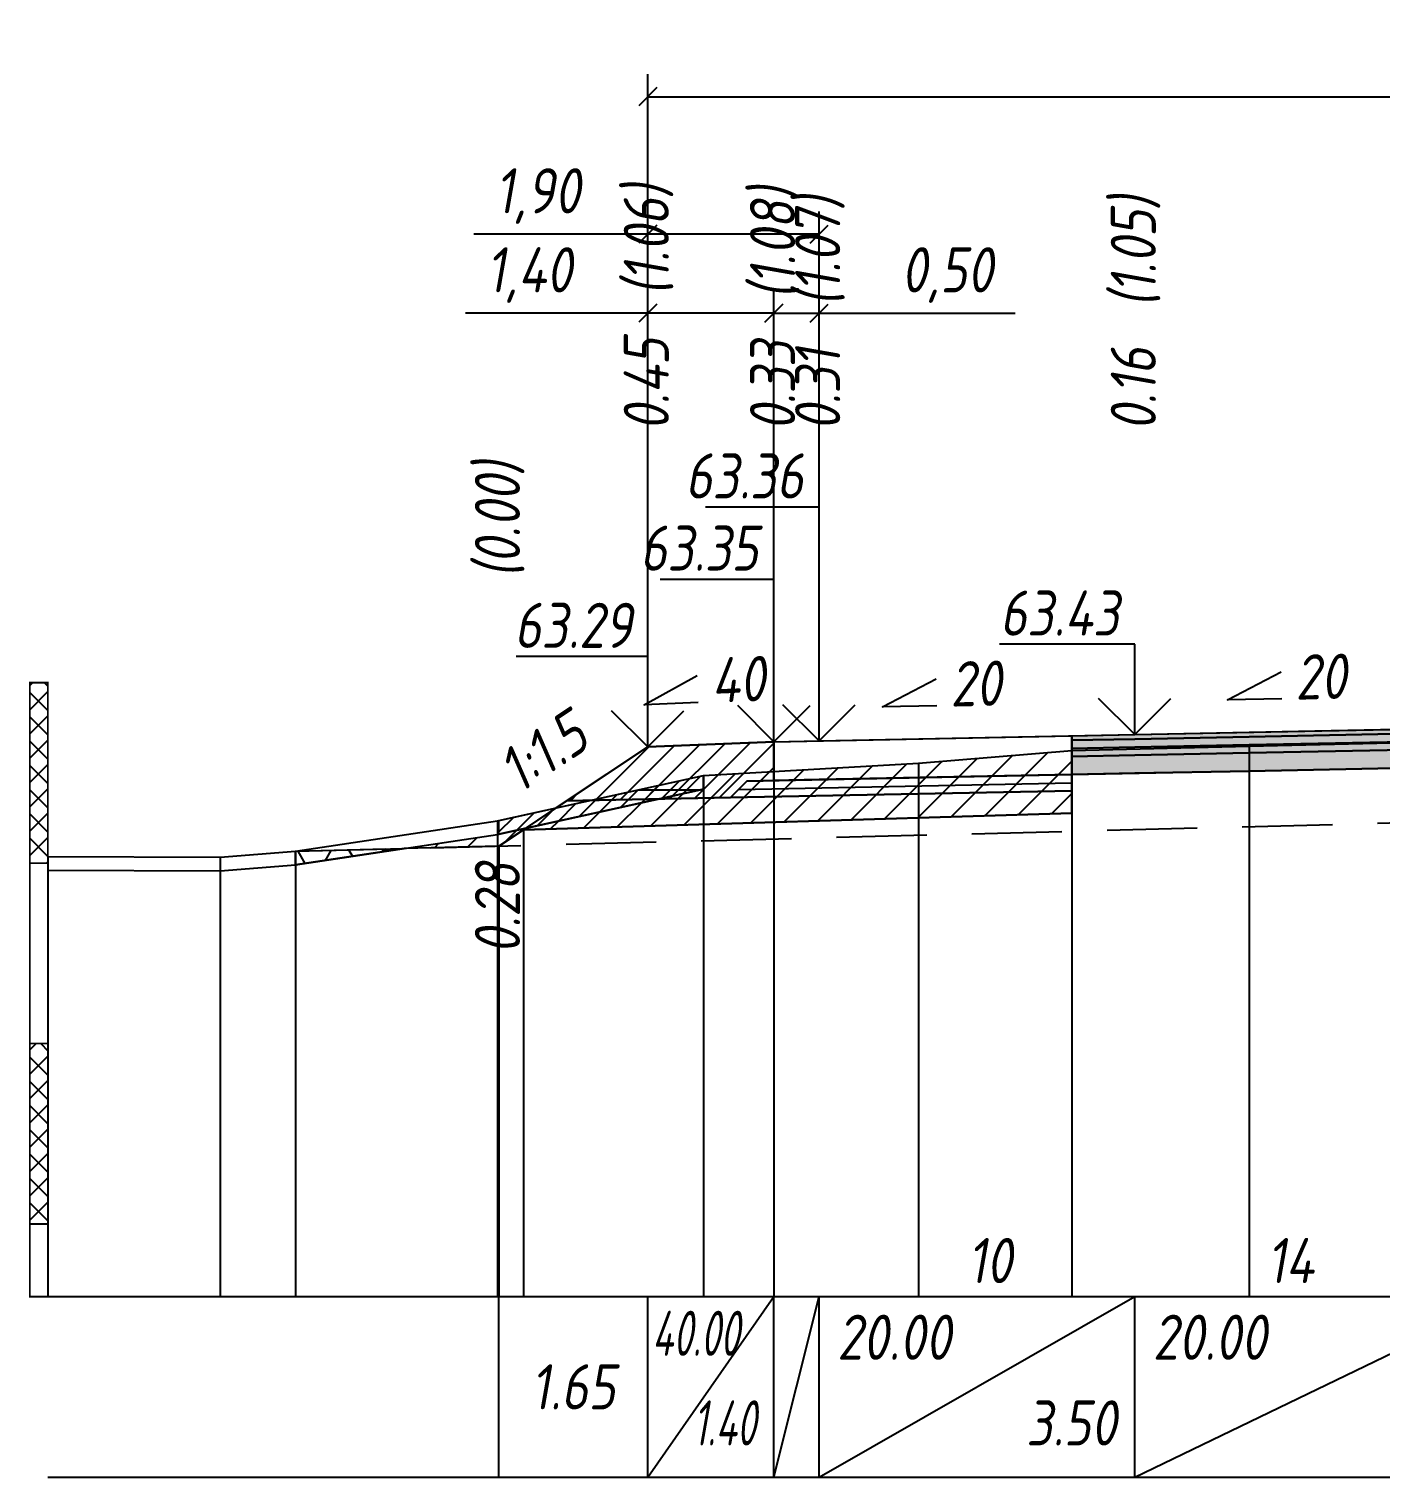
# Model space of a CAD drawing. Extents: x -717 to 1451, y -133302 to 233.
# Drawn here: x 78.9 to 153.9, y -45713 to -45632.7 of the extents above; entities that cross this region are included whole.
import ezdxf
from ezdxf.enums import TextEntityAlignment as Align

# ---------------------------------------------------------------- set-up
doc = ezdxf.new("R2010")
doc.units = 0
doc.linetypes.add('штриховая', pattern=[0.75, 0.5, -0.25])
for name, color, linetype in [('Интерполированный поперечник', 2, 'Continuous'), ('Код_514', 1, 'Continuous'), ('Контур_0', 7, 'Continuous'), ('Контур_2521', 7, 'Continuous'), ('Контур_2564', 7, 'Continuous'), ('Контур_2660', 7, 'Continuous'), ('Контур_2665', 7, 'Continuous'), ('Контур_400', 7, 'Continuous'), ('Контур_508', 7, 'Continuous'), ('Контур_512', 7, 'Continuous'), ('Контур_513', 7, 'Continuous'), ('Контур_818', 7, 'Continuous'), ('Красный поперечник', 1, 'Continuous'), ('Линейка абсолютных высот', 7, 'Continuous'), ('Объём_2501', 7, 'Continuous'), ('Объём_2564', 7, 'Continuous'), ('Объём_2650', 7, 'Continuous'), ('Объём_2660', 7, 'Continuous'), ('Объём_2661', 7, 'Continuous'), ('Объём_2663', 7, 'Continuous'), ('Объём_2665', 7, 'Continuous'), ('Объём_2666', 7, 'Continuous'), ('Объём_2753', 7, 'Continuous'), ('Откосы', 7, 'Continuous'), ('Отметки покрытия', 7, 'Continuous'), ('Рабочие отметки', 7, 'Continuous'), ('Рабочие отметки доп.', 7, 'Continuous'), ('Слои выравнивания', 7, 'Continuous'), ('Таблица', 7, 'Continuous'), ('Уклоны проезжей части', 7, 'Continuous'), ('Черный поперечник', 3, 'Continuous')]:
    doc.layers.add(name, color=color, linetype=linetype)
for name, color, linetype, true_color in [('Контур_2540', 2, 'Continuous', 0xffff00), ('Контур_2560', 2, 'Continuous', 0xffff00), ('Контур_2561', 7, 'Continuous', 0xff8040), ('Контур_2562', 3, 'Continuous', 0x00ff00), ('Контур_2563', 7, 'Continuous', 0xff8000), ('Контур_2570', 7, 'Continuous', 0x80ff00), ('Контур_2725', 7, 'Continuous', 0x323232), ('Контур_2736', 4, 'Continuous', 0x00ffff), ('Контур_2737', 4, 'Continuous', 0x00ffff), ('Контур_2738', 4, 'Continuous', 0x00ffff), ('Контур_2739', 4, 'Continuous', 0x00ffff), ('Контур_2741', 4, 'Continuous', 0x00ffff), ('Контур_2742', 4, 'Continuous', 0x00ffff), ('Контур_2743', 4, 'Continuous', 0x00ffff), ('Контур_2744', 7, 'Continuous', 0xa4ffff), ('Контур_2745', 7, 'Continuous', 0xa4ffff), ('Контур_2747', 4, 'Continuous', 0x00ffff), ('Контур_2748', 4, 'Continuous', 0x00ffff), ('Контур_2749', 4, 'Continuous', 0x00ffff), ('Контур_2750', 4, 'Continuous', 0x00ffff), ('Контур_2751', 4, 'Continuous', 0x00ffff), ('Контур_2752', 4, 'Continuous', 0x00ffff), ('Контур_2760', 7, 'Continuous', 0x323232), ('Контур_2761', 7, 'Continuous', 0x323232), ('Контур_2762', 7, 'Continuous', 0x323232), ('Контур_2763', 7, 'Continuous', 0x323232), ('Контур_402', 7, 'Continuous', 0xff6464), ('Контур_703', 4, 'Continuous', 0x00ffff), ('Контур_705', 4, 'Continuous', 0x00ffff), ('Контур_707', 4, 'Continuous', 0x00ffff), ('Контур_720', 131, 'Continuous', 0xaaffff), ('Объём_2500', 7, 'Continuous', 0xc0c0c0), ('Объём_2520', 7, 'Continuous', 0x80ffff), ('Объём_2540', 2, 'Continuous', 0xffff00), ('Объём_2560', 2, 'Continuous', 0xffff00), ('Объём_2561', 7, 'Continuous', 0xff8040), ('Объём_2562', 3, 'Continuous', 0x00ff00), ('Объём_2563', 7, 'Continuous', 0xff8000), ('Объём_2570', 7, 'Continuous', 0x80ff00), ('Объём_2600', 7, 'Continuous', 0x808000), ('Объём_2746', 2, 'Continuous', 0xffff00)]:
    doc.layers.add(name, color=color, linetype=linetype, true_color=true_color)
doc.styles.get("Standard").update_dxf_attribs({"font": 'txt', "height": 2.5})
doc.styles.add('М', font='romand.shx', dxfattribs={"width": 0.8, "oblique": 10, "height": 2.5})
doc.dimstyles.new('ISO-25', dxfattribs={"dimtxt": 2.5, "dimasz": 2.5, "dimexe": 1.25, "dimexo": 0.625, "dimtad": 1, "dimtxsty": 'Standard', "dimcen": 2.5, "dimadec": 0, "dimazin": 0, "dimtfac": 1, "dimtmove": 0, "dimatfit": 3, "dimfxl": 1, "dimarcsym": 0})
pattern_1 = [(45.0000013, (0, 0), (-0.67351924, 0.673519211), []), (135.0000003, (0, 0), (-0.673519222, -0.67351923), [])]

# ---------------------------------------------------------------- blocks, each defined once
blk = doc.blocks.new('_Oblique')
at = {"color": 0, "linetype": 'ByBlock', "lineweight": -2}
blk.add_line((-0.5, -0.5), (0.5, 0.5), dxfattribs=at)
blk = doc.blocks.new('*D1075')
at = {"color": 0, "lineweight": -2, "transparency": 16777216}
for p, q in [((113.252, -45671.962), (113.252, -45647.242)), ((120.252, -45671.682), (120.252, -45647.242)), ((113.252, -45648.492), (103.146, -45648.492)), ((120.252, -45648.492), (113.252, -45648.492))]:
    blk.add_line(p, q, dxfattribs=at)
at = {"layer": 'Defpoints', "color": 0, "transparency": 16777216}
for p in [(120.252, -45648.492), (113.252, -45672.587), (120.252, -45672.307)]:
    blk.add_point(p, dxfattribs=at)
at = {"color": 0, "lineweight": -2, "transparency": 16777216, "rotation": 180}
blk.add_blockref('_Oblique', (113.252, -45648.492), dxfattribs=at)
at = {"color": 0, "lineweight": -2, "transparency": 16777216}
blk.add_blockref('_Oblique', (120.252, -45648.492), dxfattribs=at)
at = {"color": 0, "transparency": 16777216, "insert": (106.686, -45646.379), "char_height": 2.5, "width": 8.75, "attachment_point": 5, "style": 'М'}
blk.add_mtext('1,40', dxfattribs=at)
blk = doc.blocks.new('*D1077')
at = {"color": 0, "lineweight": -2, "transparency": 16777216}
for p, q in [((120.252, -45671.682), (120.252, -45647.242)), ((122.752, -45671.632), (122.752, -45647.242)), ((120.252, -45648.492), (122.752, -45648.492)), ((122.752, -45648.492), (133.619, -45648.492))]:
    blk.add_line(p, q, dxfattribs=at)
at = {"layer": 'Defpoints', "color": 0, "transparency": 16777216}
for p in [(122.752, -45648.492), (120.252, -45672.307), (122.752, -45672.257)]:
    blk.add_point(p, dxfattribs=at)
at = {"color": 0, "lineweight": -2, "transparency": 16777216, "rotation": 180}
blk.add_blockref('_Oblique', (120.252, -45648.492), dxfattribs=at)
at = {"color": 0, "lineweight": -2, "transparency": 16777216}
blk.add_blockref('_Oblique', (122.752, -45648.492), dxfattribs=at)
at = {"color": 0, "transparency": 16777216, "insert": (129.857, -45646.379), "char_height": 2.5, "width": 9.16667, "attachment_point": 5, "style": 'М'}
blk.add_mtext('0,50', dxfattribs=at)
blk = doc.blocks.new('*D1080')
at = {"color": 0, "lineweight": -2, "transparency": 16777216}
for p, q in [((113.252, -45671.962), (113.252, -45642.862)), ((122.752, -45671.632), (122.752, -45642.862)), ((113.252, -45644.112), (103.616, -45644.112)), ((122.752, -45644.112), (113.252, -45644.112))]:
    blk.add_line(p, q, dxfattribs=at)
at = {"layer": 'Defpoints', "color": 0, "transparency": 16777216}
for p in [(122.752, -45644.112), (113.252, -45672.587), (122.752, -45672.257)]:
    blk.add_point(p, dxfattribs=at)
at = {"color": 0, "lineweight": -2, "transparency": 16777216, "rotation": 180}
blk.add_blockref('_Oblique', (113.252, -45644.112), dxfattribs=at)
at = {"color": 0, "lineweight": -2, "transparency": 16777216}
blk.add_blockref('_Oblique', (122.752, -45644.112), dxfattribs=at)
at = {"color": 0, "transparency": 16777216, "insert": (107.156, -45641.999), "char_height": 2.5, "width": 8.75, "attachment_point": 5, "style": 'М'}
blk.add_mtext('1,90', dxfattribs=at)
blk = doc.blocks.new('*D1081')
at = {"color": 0, "lineweight": -2, "transparency": 16777216}
for p, q in [((113.252, -45671.962), (113.252, -45635.242)), ((208.752, -45671.962), (208.752, -45635.242)), ((113.252, -45636.492), (208.752, -45636.492))]:
    blk.add_line(p, q, dxfattribs=at)
at = {"layer": 'Defpoints', "color": 0, "transparency": 16777216}
for p in [(208.752, -45636.492), (113.252, -45672.587), (208.752, -45672.587)]:
    blk.add_point(p, dxfattribs=at)
at = {"color": 0, "lineweight": -2, "transparency": 16777216, "rotation": 180}
blk.add_blockref('_Oblique', (113.252, -45636.492), dxfattribs=at)
at = {"color": 0, "lineweight": -2, "transparency": 16777216}
blk.add_blockref('_Oblique', (208.752, -45636.492), dxfattribs=at)
at = {"color": 0, "transparency": 16777216, "insert": (161.002, -45634.379), "char_height": 2.5, "width": 10.41667, "attachment_point": 5, "style": 'М'}
blk.add_mtext('19,10', dxfattribs=at)

msp = doc.modelspace()

# ---------------------------------------------------------------- hatches: boundary and pattern name
at = {"transparency": 33554681}
h = msp.add_hatch(dxfattribs=at)
h.set_pattern_fill('ANGLE', color=256)
h.set_pattern_definition([(0, (0, 0), (0, 6.985), [5.08, -1.905]), (90, (0, 0), (-6.985, 4e-16), [5.08, -1.905])])
h.paths.add_polyline_path([(116.34, -45674.865), (105, -45677.367), (105, -45676.617), (116.34, -45674.115)])
at = {"layer": 'Линейка абсолютных высот'}
h = msp.add_hatch(dxfattribs=at)
h.set_pattern_fill('ANSI37', scale=0.3, style=0)
h.set_pattern_definition(pattern_1)
h.paths.add_polyline_path([(80, -45678.974), (80, -45668.974), (79, -45668.974), (79, -45678.974)])
h = msp.add_hatch(dxfattribs=at)
h.set_pattern_fill('ANSI37', scale=0.3, style=0)
h.set_pattern_definition(pattern_1)
h.paths.add_polyline_path([(80, -45698.974), (80, -45688.974), (79, -45688.974), (79, -45698.974)])
at = {"layer": 'Объём_2563'}
h = msp.add_hatch(dxfattribs=at)
h.set_pattern_fill('ANSI31', color=256, scale=0.3)
h.paths.add_polyline_path([(113.252, -45672.525), (120.252, -45672.245), (120.252, -45674.395), (118.752, -45674.425), (117.834, -45675.343), (108.752, -45675.525)])
at = {"layer": 'Объём_2570'}
h = msp.add_hatch(dxfattribs=at)
h.set_pattern_fill('ANSI31', color=256, scale=0.2)
h.paths.add_polyline_path([(116.34, -45674.865), (105, -45677.367), (105, -45676.617), (116.34, -45674.115)])
at = {"layer": 'Объём_2600'}
h = msp.add_hatch(dxfattribs=at)
h.set_pattern_fill('ANSI31', color=6, scale=0.4)
h.paths.add_polyline_path([(128.263, -45673.439), (136.767, -45672.737), (136.767, -45676.207), (106.361, -45677.119), (105, -45678.026), (99.754, -45678.162), (104.923, -45677.384), (116.34, -45674.865), (116.34, -45674.115)])
h = msp.add_hatch(dxfattribs=at)
h.set_pattern_fill('HONEY', color=5, scale=0.3)
h.paths.add_polyline_path([(93.731, -45679.069), (93.731, -45678.319), (99.754, -45678.162)])
at = {"layer": 'Слои выравнивания'}
for color, points in [(2, [(136.767, -45671.914), (140.252, -45671.845), (146.602, -45671.718), (159.977, -45671.45), (161.002, -45671.43), (161.002, -45671.68), (159.977, -45671.7), (146.602, -45671.968), (140.252, -45672.095), (136.767, -45672.164)]), (3, [(136.767, -45672.164), (140.252, -45672.095), (146.602, -45671.968), (159.977, -45671.7), (161.002, -45671.68), (161.002, -45672.13), (159.977, -45672.15), (146.602, -45672.418), (140.252, -45672.545), (136.767, -45672.614)]), (4, [(136.767, -45672.614), (140.252, -45672.545), (146.602, -45672.418), (159.977, -45672.15), (161.002, -45672.13), (161.002, -45672.58), (159.977, -45672.6), (146.602, -45672.868), (140.252, -45672.995), (136.767, -45673.064)]), (5, [(136.767, -45673.064), (140.252, -45672.995), (146.602, -45672.868), (159.977, -45672.6), (161.002, -45672.58), (161.002, -45673.58), (159.977, -45673.6), (146.602, -45673.868), (140.252, -45673.995), (136.767, -45674.064)])]:
    msp.add_hatch(color=color, dxfattribs=at).paths.add_polyline_path(points)

# ---------------------------------------------------------------- linework, layer by layer
at = {"layer": 'Интерполированный поперечник', "linetype": 'штриховая', "ltscale": 10, "flags": 128}
msp.add_lwpolyline([(93.731, -45678.319), (214.5, -45675.176)], dxfattribs=at)
at = {"layer": 'Код_514'}
for p, q in [((105, -45713), (105, -45703)), ((113.252, -45713), (113.252, -45703)), ((113.252, -45713), (120.252, -45703)), ((120.252, -45713), (120.252, -45703)), ((120.252, -45713), (122.752, -45703)), ((122.752, -45713), (122.752, -45703)), ((122.752, -45713), (140.252, -45703)), ((140.252, -45713), (140.252, -45703)), ((140.252, -45713), (161.002, -45703))]:
    msp.add_line(p, q, dxfattribs=at)
at = {"layer": 'Контур_0', "flags": 128}
for points in [[(122.752, -45674.345), (120.252, -45674.395), (120.252, -45672.245), (136.767, -45671.914), (136.767, -45674.064), (122.752, -45674.345), (122.752, -45674.345)], [(113.252, -45672.525), (105, -45678.026), (105, -45678.026), (105, -45678.026), (105, -45678.026), (105, -45678.026), (105, -45678.026), (105, -45678.026), (105, -45678.026), (105, -45678.026), (105, -45678.026), (105, -45678.026), (105, -45678.026), (105, -45678.026), (105, -45678.026), (105, -45678.766)], [(113.252, -45672.525), (105, -45678.026), (105, -45678.026), (105, -45678.026), (105, -45678.026), (105, -45678.026), (105, -45678.026), (105, -45678.026), (105, -45678.026), (105, -45678.026), (105, -45678.026), (105, -45678.026), (105, -45678.026), (105, -45678.026), (105, -45678.026), (105, -45678.766), (105, -45678.766), (105, -45678.026), (105, -45678.026), (105, -45678.026), (105, -45678.026), (105, -45678.026), (105, -45678.026), (105, -45678.026), (105, -45678.026), (105, -45678.026), (105, -45678.026), (105, -45678.026), (105, -45678.026), (105, -45678.026)], [(108.752, -45675.525), (117.834, -45675.343), (118.752, -45674.425), (120.252, -45674.395)], [(118.752, -45674.425), (136.767, -45674.064), (136.767, -45674.964), (117.834, -45675.343), (118.752, -45674.425), (118.752, -45674.425)]]:
    msp.add_lwpolyline(points, dxfattribs=at)
at = {"layer": 'Контур_2521', "color": 250, "flags": 128}
msp.add_lwpolyline([(118.293, -45674.884), (136.767, -45674.514)], dxfattribs=at)
at = {"layer": 'Контур_2540', "flags": 128}
msp.add_lwpolyline([(117.834, -45675.343), (136.767, -45674.964), (136.767, -45676.207), (106.361, -45677.119), (108.752, -45675.525), (117.834, -45675.343), (117.834, -45675.343)], dxfattribs=at)
at = {"layer": 'Контур_2560', "flags": 128}
msp.add_lwpolyline([(113.252, -45672.525), (113.252, -45672.525), (113.252, -45672.525), (120.252, -45672.245)], dxfattribs=at)
at = {"layer": 'Контур_2561', "flags": 128}
msp.add_lwpolyline([(120.252, -45672.245), (120.252, -45672.245), (113.252, -45672.525), (113.252, -45672.525), (120.252, -45672.245)], dxfattribs=at)
at = {"layer": 'Контур_2562', "flags": 128}
msp.add_lwpolyline([(113.252, -45672.525), (113.252, -45672.525), (113.252, -45672.525), (113.252, -45672.525), (113.252, -45672.525)], dxfattribs=at)
at = {"layer": 'Контур_2563', "flags": 128}
msp.add_lwpolyline([(113.252, -45672.525), (120.252, -45672.245), (120.252, -45674.395), (118.752, -45674.425), (117.834, -45675.343), (108.752, -45675.525), (113.252, -45672.525), (113.252, -45672.525)], dxfattribs=at)
at = {"layer": 'Контур_2564', "flags": 128}
msp.add_lwpolyline([(113.252, -45672.525), (120.252, -45672.245)], dxfattribs=at)
at = {"layer": 'Контур_2570', "flags": 128}
msp.add_lwpolyline([(80, -45679.355), (89.551, -45679.397), (93.731, -45679.069), (93.731, -45679.069), (104.923, -45677.384), (116.34, -45674.865), (116.34, -45674.115), (128.263, -45673.439), (136.767, -45672.737), (146.602, -45672.482), (159.977, -45672.182), (161.002, -45672.192), (170.044, -45672.282), (182.063, -45672.42), (192.139, -45672.878), (207.316, -45673.873), (207.316, -45674.623), (212.899, -45675.589), (214.5, -45675.926), (214.5, -45675.926), (226.645, -45675.201), (247.12, -45673.996), (265.513, -45673.57)], dxfattribs=at)
at = {"layer": 'Контур_2660', "flags": 128}
msp.add_lwpolyline([(106.361, -45677.119), (136.767, -45676.207)], dxfattribs=at)
at = {"layer": 'Контур_2665', "flags": 128}
msp.add_lwpolyline([(113.252, -45672.525), (113.252, -45672.525)], dxfattribs=at)
at = {"layer": 'Контур_2725', "flags": 128}
msp.add_lwpolyline([(136.767, -45674.064), (140.252, -45673.995), (146.602, -45673.868), (159.977, -45673.6), (161.002, -45673.58), (167.197, -45673.703), (170.044, -45673.76), (181.752, -45673.995), (182.063, -45674.001)], dxfattribs=at)
at = {"layer": 'Контур_2736', "flags": 128}
msp.add_lwpolyline([(113.252, -45672.525), (105, -45678.026)], dxfattribs=at)
at = {"layer": 'Контур_2737', "flags": 128}
msp.add_lwpolyline([(105, -45678.026), (105, -45678.026)], dxfattribs=at)
at = {"layer": 'Контур_2738', "flags": 128}
msp.add_lwpolyline([(105, -45678.026), (105, -45678.026)], dxfattribs=at)
at = {"layer": 'Контур_2739', "flags": 128}
msp.add_lwpolyline([(105, -45678.026), (105, -45678.026)], dxfattribs=at)
at = {"layer": 'Контур_2741', "flags": 128}
msp.add_lwpolyline([(105, -45678.026), (105, -45678.026)], dxfattribs=at)
at = {"layer": 'Контур_2742', "flags": 128}
msp.add_lwpolyline([(105, -45678.026), (105, -45678.026)], dxfattribs=at)
at = {"layer": 'Контур_2743', "flags": 128}
msp.add_lwpolyline([(105, -45678.026), (105, -45678.026)], dxfattribs=at)
at = {"layer": 'Контур_2744', "flags": 128}
msp.add_lwpolyline([(105, -45678.026), (105, -45678.026)], dxfattribs=at)
msp.add_lwpolyline([(105, -45678.026), (105, -45678.026)], dxfattribs=at)
msp.add_lwpolyline([(105, -45678.026), (105, -45678.026)], dxfattribs=at)
msp.add_lwpolyline([(105, -45678.026), (105, -45678.026)], dxfattribs=at)
msp.add_lwpolyline([(105, -45678.026), (105, -45678.026)], dxfattribs=at)
msp.add_lwpolyline([(105, -45678.026), (105, -45678.026)], dxfattribs=at)
at = {"layer": 'Контур_2745', "flags": 128}
msp.add_lwpolyline([(105, -45678.026), (105, -45678.026)], dxfattribs=at)
msp.add_lwpolyline([(105, -45678.026), (105, -45678.026)], dxfattribs=at)
msp.add_lwpolyline([(105, -45678.026), (105, -45678.026)], dxfattribs=at)
msp.add_lwpolyline([(105, -45678.026), (105, -45678.026)], dxfattribs=at)
msp.add_lwpolyline([(105, -45678.026), (105, -45678.026)], dxfattribs=at)
msp.add_lwpolyline([(105, -45678.026), (105, -45678.026)], dxfattribs=at)
at = {"layer": 'Контур_2747', "flags": 128}
msp.add_lwpolyline([(105, -45678.026), (105, -45678.026)], dxfattribs=at)
at = {"layer": 'Контур_2748', "flags": 128}
msp.add_lwpolyline([(105, -45678.026), (105, -45678.026)], dxfattribs=at)
at = {"layer": 'Контур_2749', "flags": 128}
msp.add_lwpolyline([(105, -45678.026), (105, -45678.026)], dxfattribs=at)
at = {"layer": 'Контур_2750', "flags": 128}
msp.add_lwpolyline([(105, -45678.026), (105, -45678.026)], dxfattribs=at)
at = {"layer": 'Контур_2751', "flags": 128}
msp.add_lwpolyline([(105, -45678.026), (105, -45678.026)], dxfattribs=at)
at = {"layer": 'Контур_2752', "flags": 128}
msp.add_lwpolyline([(105, -45678.026), (105, -45678.026)], dxfattribs=at)
at = {"layer": 'Контур_2760', "flags": 128}
msp.add_lwpolyline([(136.767, -45671.914), (140.252, -45671.845), (146.602, -45671.718), (159.977, -45671.45), (161.002, -45671.43), (167.197, -45671.553), (170.044, -45671.61), (181.752, -45671.845), (182.063, -45671.851)], dxfattribs=at)
at = {"layer": 'Контур_2761', "flags": 128}
msp.add_lwpolyline([(136.767, -45672.164), (140.252, -45672.095), (146.602, -45671.968), (159.977, -45671.7), (161.002, -45671.68), (167.197, -45671.803), (170.044, -45671.86), (181.752, -45672.095), (182.063, -45672.101)], dxfattribs=at)
at = {"layer": 'Контур_2762', "flags": 128}
msp.add_lwpolyline([(136.767, -45672.614), (140.252, -45672.545), (146.602, -45672.418), (159.977, -45672.15), (161.002, -45672.13), (167.197, -45672.253), (170.044, -45672.31), (181.752, -45672.545), (182.063, -45672.551)], dxfattribs=at)
at = {"layer": 'Контур_2763', "flags": 128}
msp.add_lwpolyline([(136.767, -45673.064), (140.252, -45672.995), (146.602, -45672.868), (159.977, -45672.6), (161.002, -45672.58), (167.197, -45672.703), (170.044, -45672.76), (181.752, -45672.995), (182.063, -45673.001)], dxfattribs=at)
at = {"layer": 'Контур_400', "flags": 128}
msp.add_lwpolyline([(120.252, -45672.245), (122.752, -45672.195), (122.752, -45672.195), (122.752, -45672.195), (122.752, -45672.195), (122.752, -45672.195), (122.752, -45672.195), (140.252, -45671.845), (161.002, -45671.43)], dxfattribs=at)
at = {"layer": 'Контур_402', "flags": 128}
msp.add_lwpolyline([(106.361, -45677.119), (136.767, -45676.207), (136.767, -45674.064), (161.002, -45673.58), (182.063, -45674.001), (182.063, -45676.111), (215.643, -45677.119)], dxfattribs=at)
at = {"layer": 'Контур_508', "flags": 128}
msp.add_lwpolyline([(105, -45678.026), (106.361, -45677.119), (136.767, -45676.207), (136.767, -45674.064), (161.002, -45673.58), (182.063, -45674.001), (182.063, -45676.111), (215.643, -45677.119), (224.465, -45683), (226.465, -45683), (240.513, -45673.635)], dxfattribs=at)
at = {"layer": 'Контур_512', "flags": 128}
msp.add_lwpolyline([(105, -45678.026), (106.361, -45677.119), (136.767, -45676.207)], dxfattribs=at)
at = {"layer": 'Контур_513', "flags": 128}
msp.add_lwpolyline([(105, -45678.026), (106.361, -45677.119), (136.767, -45676.207), (136.767, -45674.064), (161.002, -45673.58), (182.063, -45674.001), (182.063, -45676.111), (215.643, -45677.119), (224.465, -45683), (226.465, -45683), (240.513, -45673.635)], dxfattribs=at)
at = {"layer": 'Контур_703', "flags": 128}
for points in [[(113.252, -45672.525), (105, -45678.026)], [(105, -45678.026), (105, -45678.766)]]:
    msp.add_lwpolyline(points, dxfattribs=at)
at = {"layer": 'Контур_705', "flags": 128}
msp.add_lwpolyline([(105, -45678.026), (105, -45678.026)], dxfattribs=at)
at = {"layer": 'Контур_707', "flags": 128}
msp.add_lwpolyline([(105, -45678.766), (105, -45678.026)], dxfattribs=at)
at = {"layer": 'Контур_720', "flags": 128}
msp.add_lwpolyline([(105, -45678.766), (105, -45678.766)], dxfattribs=at)
at = {"layer": 'Контур_818', "flags": 128}
msp.add_lwpolyline([(105, -45677.367), (116.34, -45674.865), (116.34, -45674.115), (128.263, -45673.439), (136.767, -45672.737), (146.602, -45672.482), (159.977, -45672.182), (161.002, -45672.192), (170.044, -45672.282), (182.063, -45672.42), (192.139, -45672.878), (207.316, -45673.873), (207.316, -45674.623), (212.899, -45675.589), (214.5, -45675.926), (214.5, -45675.926), (226.645, -45675.201), (240.513, -45674.385)], dxfattribs=at)
at = {"layer": 'Красный поперечник'}
for p, q in [((122.752, -45672.195), (140.252, -45671.845)), ((140.252, -45671.845), (161.002, -45671.43)), ((105, -45678.026), (113.252, -45672.525)), ((113.252, -45672.525), (120.252, -45672.245)), ((120.252, -45672.245), (122.752, -45672.195)), ((136.767, -45676.207), (136.767, -45703)), ((106.361, -45677.119), (106.361, -45703)), ((105, -45678.026), (105, -45703))]:
    msp.add_line(p, q, dxfattribs=at)
at = {"layer": 'Линейка абсолютных высот', "color": 7, "const_width": 0.1, "flags": 128}
for points in [[(80, -45678.974), (80, -45668.974), (79, -45668.974), (79, -45678.974), (80, -45678.974)], [(80, -45688.974), (80, -45678.974), (79, -45678.974), (79, -45688.974), (80, -45688.974)], [(80, -45698.974), (80, -45688.974), (79, -45688.974), (79, -45698.974), (80, -45698.974)], [(80, -45703), (80, -45698.974), (79, -45698.974), (79, -45703), (80, -45703)]]:
    msp.add_lwpolyline(points, dxfattribs=at)
at = {"layer": 'Объём_2500', "flags": 128}
msp.add_lwpolyline([(122.752, -45674.345), (120.252, -45674.395), (120.252, -45672.245), (136.767, -45671.914), (136.767, -45674.064), (122.752, -45674.345), (122.752, -45674.345)], dxfattribs=at)
at = {"layer": 'Объём_2501', "flags": 128}
msp.add_lwpolyline([(120.252, -45672.245), (122.752, -45672.195), (122.752, -45672.195), (122.752, -45672.195), (122.752, -45672.195), (122.752, -45672.195), (122.752, -45672.195), (140.252, -45671.845), (161.002, -45671.43)], dxfattribs=at)
at = {"layer": 'Объём_2520', "color": 250, "flags": 128}
msp.add_lwpolyline([(118.752, -45674.425), (136.767, -45674.064), (136.767, -45674.964), (117.834, -45675.343), (118.752, -45674.425), (118.752, -45674.425)], dxfattribs=at)
at = {"layer": 'Объём_2540', "flags": 128}
msp.add_lwpolyline([(117.834, -45675.343), (136.767, -45674.964), (136.767, -45676.207), (106.361, -45677.119), (108.752, -45675.525), (117.834, -45675.343), (117.834, -45675.343)], dxfattribs=at)
at = {"layer": 'Объём_2560', "flags": 128}
msp.add_lwpolyline([(113.252, -45672.525), (113.252, -45672.525), (113.252, -45672.525), (120.252, -45672.245)], dxfattribs=at)
at = {"layer": 'Объём_2561', "flags": 128}
msp.add_lwpolyline([(120.252, -45672.245), (120.252, -45672.245), (113.252, -45672.525), (113.252, -45672.525), (120.252, -45672.245)], dxfattribs=at)
at = {"layer": 'Объём_2562', "flags": 128}
msp.add_lwpolyline([(113.252, -45672.525), (113.252, -45672.525), (113.252, -45672.525), (113.252, -45672.525), (113.252, -45672.525)], dxfattribs=at)
at = {"layer": 'Объём_2563', "color": 250, "flags": 128}
msp.add_lwpolyline([(113.252, -45672.525), (120.252, -45672.245), (120.252, -45674.395), (118.752, -45674.425), (117.834, -45675.343), (108.752, -45675.525), (113.252, -45672.525), (113.252, -45672.525)], dxfattribs=at)
at = {"layer": 'Объём_2564', "flags": 128}
msp.add_lwpolyline([(113.252, -45672.525), (120.252, -45672.245)], dxfattribs=at)
at = {"layer": 'Объём_2570', "flags": 128}
msp.add_lwpolyline([(116.34, -45674.865), (105, -45677.367), (105, -45676.617), (116.34, -45674.115), (116.34, -45674.865), (116.34, -45674.865)], dxfattribs=at)
at = {"layer": 'Объём_2600', "color": 5, "flags": 128}
msp.add_lwpolyline([(93.731, -45679.069), (93.731, -45678.319), (99.754, -45678.162), (93.731, -45679.069), (93.731, -45679.069)], dxfattribs=at)
at = {"layer": 'Объём_2650', "color": 6, "flags": 128}
msp.add_lwpolyline([(128.263, -45673.439), (136.767, -45672.737), (136.767, -45676.207), (106.361, -45677.119), (105, -45678.026), (99.754, -45678.162), (104.923, -45677.384), (116.34, -45674.865), (116.34, -45674.115), (128.263, -45673.439), (128.263, -45673.439)], dxfattribs=at)
at = {"layer": 'Объём_2660', "flags": 128}
msp.add_lwpolyline([(106.361, -45677.119), (136.767, -45676.207)], dxfattribs=at)
at = {"layer": 'Объём_2661', "flags": 128}
msp.add_lwpolyline([(113.252, -45672.525), (105, -45678.026)], dxfattribs=at)
at = {"layer": 'Объём_2663', "flags": 128}
msp.add_lwpolyline([(105, -45678.026), (105, -45678.766), (105, -45678.026)], dxfattribs=at)
at = {"layer": 'Объём_2665', "flags": 128}
msp.add_lwpolyline([(113.252, -45672.525), (113.252, -45672.525)], dxfattribs=at)
at = {"layer": 'Объём_2666', "flags": 128}
msp.add_lwpolyline([(113.252, -45672.525), (105, -45678.026)], dxfattribs=at)
at = {"layer": 'Объём_2746', "flags": 128}
msp.add_lwpolyline([(116.34, -45674.865), (116.34, -45674.115), (128.263, -45673.439), (136.767, -45672.737), (136.767, -45676.207), (106.361, -45677.119), (106.477, -45677.041), (116.34, -45674.865), (116.34, -45674.865)], dxfattribs=at)
at = {"layer": 'Объём_2753', "flags": 128}
msp.add_lwpolyline([(136.767, -45671.914), (136.767, -45671.914)], dxfattribs=at)
at = {"layer": 'Откосы', "color": 1, "flags": 128}
for points in [[(116.05, -45670.072), (113.052, -45670.192), (115.99, -45668.574)], [(129.276, -45670.253), (126.277, -45670.313), (129.246, -45668.753)], [(148.401, -45669.87), (145.402, -45669.93), (148.371, -45668.371)]]:
    msp.add_lwpolyline(points, dxfattribs=at)
at = {"layer": 'Отметки покрытия', "color": 1}
for p, q in [((122.752, -45659.245), (116.452, -45659.245)), ((122.752, -45672.195), (122.752, -45659.245)), ((120.252, -45663.245), (113.952, -45663.245)), ((120.252, -45672.245), (120.252, -45663.245)), ((140.252, -45666.845), (132.752, -45666.845)), ((140.252, -45671.845), (140.252, -45666.845)), ((113.252, -45667.525), (105.952, -45667.525)), ((113.252, -45672.525), (113.252, -45667.525)), ((120.252, -45672.245), (118.252, -45670.245)), ((120.252, -45672.245), (122.252, -45670.245)), ((122.752, -45672.195), (120.752, -45670.195)), ((122.752, -45672.195), (124.752, -45670.195)), ((140.252, -45671.845), (138.252, -45669.845)), ((140.252, -45671.845), (142.252, -45669.845)), ((113.252, -45672.525), (111.252, -45670.525)), ((113.252, -45672.525), (115.252, -45670.525))]:
    msp.add_line(p, q, dxfattribs=at)
at = {"layer": 'Слои выравнивания'}
for p, q in [((136.767, -45671.914), (136.767, -45703)), ((120.252, -45672.245), (120.252, -45703))]:
    msp.add_line(p, q, dxfattribs=at)
at = {"layer": 'Слои выравнивания', "color": 2, "flags": 128}
msp.add_lwpolyline([(136.767, -45671.914), (140.252, -45671.845), (146.602, -45671.718), (159.977, -45671.45), (161.002, -45671.43), (161.002, -45671.68), (159.977, -45671.7), (146.602, -45671.968), (140.252, -45672.095), (136.767, -45672.164)], close=True, dxfattribs=at)
at = {"layer": 'Слои выравнивания', "color": 3, "flags": 128}
msp.add_lwpolyline([(136.767, -45672.164), (140.252, -45672.095), (146.602, -45671.968), (159.977, -45671.7), (161.002, -45671.68), (161.002, -45672.13), (159.977, -45672.15), (146.602, -45672.418), (140.252, -45672.545), (136.767, -45672.614)], close=True, dxfattribs=at)
at = {"layer": 'Слои выравнивания', "color": 4, "flags": 128}
msp.add_lwpolyline([(136.767, -45672.614), (140.252, -45672.545), (146.602, -45672.418), (159.977, -45672.15), (161.002, -45672.13), (161.002, -45672.58), (159.977, -45672.6), (146.602, -45672.868), (140.252, -45672.995), (136.767, -45673.064)], close=True, dxfattribs=at)
at = {"layer": 'Слои выравнивания', "color": 5, "flags": 128}
msp.add_lwpolyline([(136.767, -45673.064), (140.252, -45672.995), (146.602, -45672.868), (159.977, -45672.6), (161.002, -45672.58), (161.002, -45673.58), (159.977, -45673.6), (146.602, -45673.868), (140.252, -45673.995), (136.767, -45674.064)], close=True, dxfattribs=at)
at = {"layer": 'Таблица'}
for p, q in [((80, -45703), (265.513, -45703)), ((80, -45713), (265.513, -45713))]:
    msp.add_line(p, q, dxfattribs=at)
at = {"layer": 'Черный поперечник', "color": 7}
for p, q in [((136.767, -45672.737), (136.767, -45703)), ((146.602, -45672.482), (146.602, -45703)), ((128.263, -45673.439), (128.263, -45703)), ((116.34, -45674.115), (116.34, -45703)), ((104.923, -45676.634), (104.923, -45703)), ((93.731, -45678.319), (93.731, -45703)), ((80, -45678.605), (80, -45703)), ((89.551, -45678.647), (89.551, -45703))]:
    msp.add_line(p, q, dxfattribs=at)
at = {"layer": 'Черный поперечник', "flags": 128}
msp.add_lwpolyline([(80, -45678.605), (89.551, -45678.647), (93.731, -45678.319), (104.923, -45676.634), (116.34, -45674.115), (128.263, -45673.439), (136.767, -45672.737), (146.602, -45672.482), (159.977, -45672.182), (161.002, -45672.192), (170.044, -45672.282), (182.063, -45672.42), (192.139, -45672.878), (207.316, -45673.873), (212.899, -45674.839), (214.5, -45675.176), (226.645, -45674.451), (247.12, -45673.246), (265.513, -45672.82)], dxfattribs=at)

# ---------------------------------------------------------------- texts
at = {"layer": 'Код_514', "style": 'М', "oblique": 10}
for s, width, p in [('40.00', 0.6, (113.488, -45703.782)), ('20.00', 0.8, (123.752, -45704)), ('20.00', 0.8, (141.252, -45704))]:
    msp.add_text(s, height=2.5, dxfattribs=dict(at, width=width)).set_placement(p, align=Align.TOP_LEFT)
at = {"layer": 'Код_514', "style": 'М', "oblique": 10, "width": 0.8}
msp.add_text('1.65', height=2.5, dxfattribs=at).set_placement((109.126, -45708), align=Align.MIDDLE_CENTER)
at = {"layer": 'Код_514', "style": 'М', "oblique": 10}
for s, width, p in [('1.40', 0.6, (119.252, -45712)), ('3.50', 0.8, (139.252, -45712))]:
    msp.add_text(s, height=2.5, dxfattribs=dict(at, width=width)).set_placement(p, align=Align.BOTTOM_RIGHT)
at = {"layer": 'Отметки покрытия', "color": 1, "style": 'М', "oblique": 10, "width": 0.8}
for s, p in [('63.36', (121.893, -45659.513)), ('63.35', (119.393, -45663.513)), ('63.43', (139.393, -45667.113)), ('63.29', (112.393, -45667.793))]:
    msp.add_text(s, height=2.5, dxfattribs=at).set_placement(p, align=Align.BOTTOM_RIGHT)
at = {"layer": 'Рабочие отметки', "color": 1, "style": 'М', "oblique": 10, "width": 0.8}
for s, p in [('0.45', (113.174, -45654.995)), ('0.33', (120.174, -45654.995)), ('0.31', (122.674, -45654.995)), ('0.16', (140.174, -45654.995))]:
    msp.add_text(s, height=2.5, rotation=90, dxfattribs=at).set_placement(p, align=Align.MIDDLE_LEFT)
msp.add_text('0.28', height=2.5, rotation=90, dxfattribs=at).set_placement((104.922, -45678.957), align=Align.MIDDLE_RIGHT)
at = {"layer": 'Рабочие отметки доп.', "color": 1, "style": 'М', "oblique": 10, "width": 0.8}
for s, p in [('(1.06)', (113.174, -45647.495)), ('(1.08)', (120.174, -45647.695)), ('(1.07)', (122.674, -45648.095)), ('(1.05)', (140.174, -45648.145)), ('(0.00)', (104.922, -45663.153))]:
    msp.add_text(s, height=2.5, rotation=90, dxfattribs=at).set_placement(p, align=Align.MIDDLE_LEFT)
at = {"layer": 'Слои выравнивания', "style": 'М', "oblique": 10, "width": 0.8}
for s, p in [('10', (132.22, -45703)), ('14', (148.884, -45703))]:
    msp.add_text(s, height=2.5, dxfattribs=at).set_placement(p, align=Align.BOTTOM_CENTER)
at = {"layer": 'Уклоны проезжей части', "color": 1, "style": 'М', "oblique": 10, "width": 0.8}
for s, rotation, p in [('40', 2.29061, (118.354, -45670.788)), ('20', 1.14576, (131.482, -45671.02)), ('20', 1.14576, (150.607, -45670.637)), ('1:1.5', 33.69007, (108.571, -45674.443))]:
    msp.add_text(s, height=2.5, rotation=rotation, dxfattribs=at).set_placement(p, align=Align.BOTTOM_CENTER)

# ---------------------------------------------------------------- dimensions: what is measured, and where the dimension line sits
at = {"color": 5}
dim = msp.add_linear_dim(base=(208.752, -45636.492), p1=(113.252, -45672.587), p2=(208.752, -45672.587), angle=180, dimstyle='ISO-25', override={"dimasz": 1, "dimlfac": 0.2, "dimzin": 0, "dimtxsty": 'М', "dimblk1": 'Oblique', "dimblk2": 'Oblique', "dimsah": 1}, dxfattribs=at)
dim.commit()
dim.dimension.update_dxf_attribs({"geometry": '*D1081', "text_midpoint": (161.002, -45634.379)})
for base, p1, p2, picture, middle in [((122.752, -45644.112), (113.252, -45672.587), (122.752, -45672.257), '*D1080', (107.156, -45644.112)), ((120.252, -45648.492), (113.252, -45672.587), (120.252, -45672.307), '*D1075', (106.686, -45648.492)), ((122.752, -45648.492), (120.252, -45672.307), (122.752, -45672.257), '*D1077', (129.857, -45648.492))]:
    dim = msp.add_linear_dim(base=base, p1=p1, p2=p2, angle=180, dimstyle='ISO-25', override={"dimasz": 1, "dimlfac": 0.2, "dimzin": 0, "dimtxsty": 'М', "dimblk1": 'Oblique', "dimblk2": 'Oblique', "dimsah": 1}, dxfattribs=at)
    dim.commit()
    dim.dimension.update_dxf_attribs({"geometry": picture, "text_midpoint": middle, "dimtype": 160})

doc.saveas('drawing.dxf')
